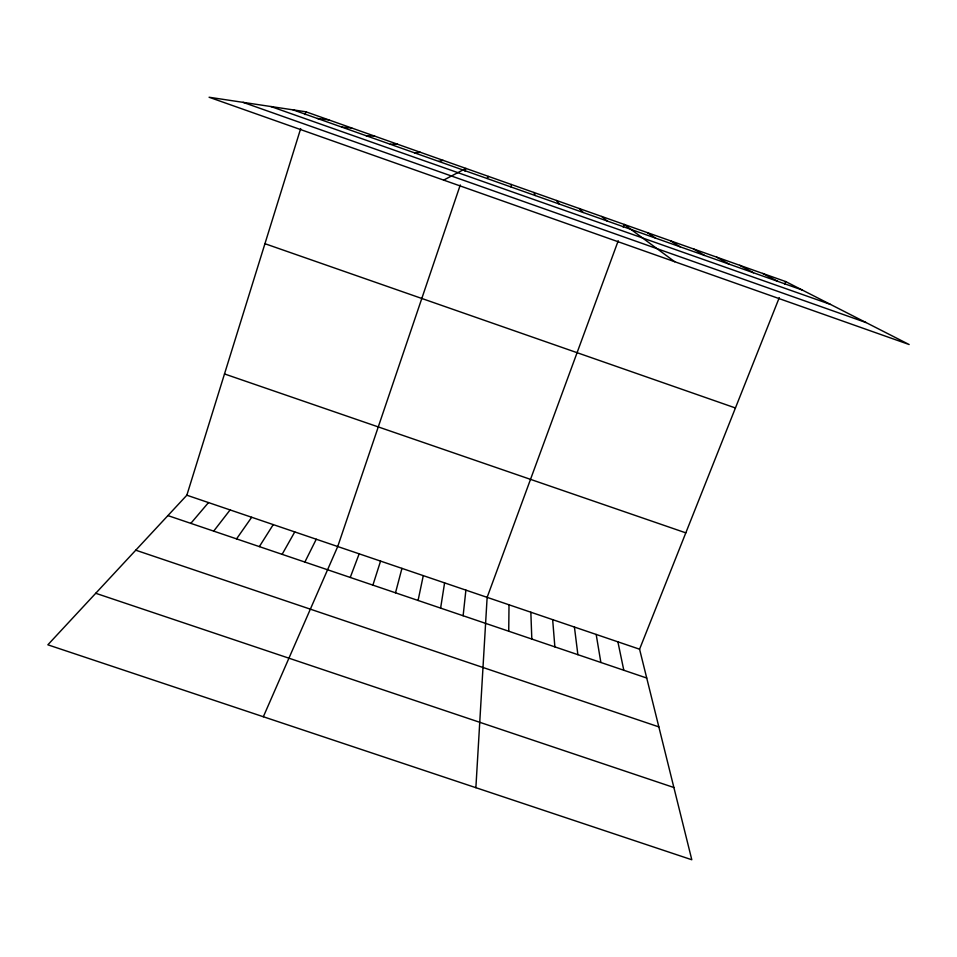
<?xml version="1.0" encoding="UTF-8"?>
<svg xmlns="http://www.w3.org/2000/svg" width="957" height="957" viewBox="0 0 957 957"><rect width="100%" height="100%" fill="white"/><g stroke="black" fill="none" stroke-linecap="round" stroke-linejoin="round"><path stroke-width="1.44" d="M508.729 631.213L509.016 604.788M475.88 787.683L487.137 597.359L618.234 240.745M511.122 187.022L511.301 184.474M463.128 615.746L465.892 590.122M440.615 608.114L444.598 582.885M418.077 600.458L423.281 575.635M395.504 592.802L401.94 568.374M779.273 297.639L639.575 649.205L691.803 859.757L47.85 644.815L186.842 495.212L300.689 128.573M305.032 114.589L305.893 111.79L785.661 281.561L909.15 344.532L209.081 97.243L305.893 111.79M372.895 585.134L380.563 561.101M460.281 184.952L337.725 546.531L263.342 716.745M464.958 171.159L465.892 168.408L443.665 180.107M623.222 227.156L624.227 224.44L674.709 261.716M350.25 577.454L359.162 553.828M784.596 284.241L785.661 281.561M304.864 562.058L316.265 539.234M282.124 554.342L294.768 531.925M259.347 546.614L273.247 524.603M236.546 538.875L251.691 517.27M487.041 178.492L488.608 176.447M213.698 531.123L230.111 509.925M190.826 523.371L208.494 502.581M438.773 161.422L443.139 160.357M414.572 152.857L420.35 152.283M390.336 144.28L397.526 144.208M366.076 135.691L374.666 136.121M341.757 127.09L351.781 128.023M317.413 118.477L328.861 119.912M95.736 593.28L673.884 787.515M167.918 515.596L646.729 678.034M135.762 550.191L658.847 726.889M186.842 495.212L639.575 649.205M224.5 373.948L685.81 532.858M264.945 243.7L735.431 407.969M293.021 109.852L802.181 289.995M270.939 106.538L830.449 304.41M243.042 102.339L866.025 322.545M762.705 273.439L777.838 281.382M739.713 265.304L753.458 272.757M716.685 257.158L729.043 264.108M693.622 248.999L704.579 255.459M670.522 240.817L680.08 246.786M647.399 232.635L655.545 238.114M601.702 216.473L607.073 220.959M579.152 208.482L583.148 212.49M556.567 200.492L559.175 204.02M533.946 192.489L535.166 195.527M617.887 641.824L623.808 670.259M596.175 634.443L600.864 662.471M574.427 627.05L577.884 654.684M552.656 619.634L554.869 646.872M530.848 612.217L531.817 639.049"/></g></svg>
